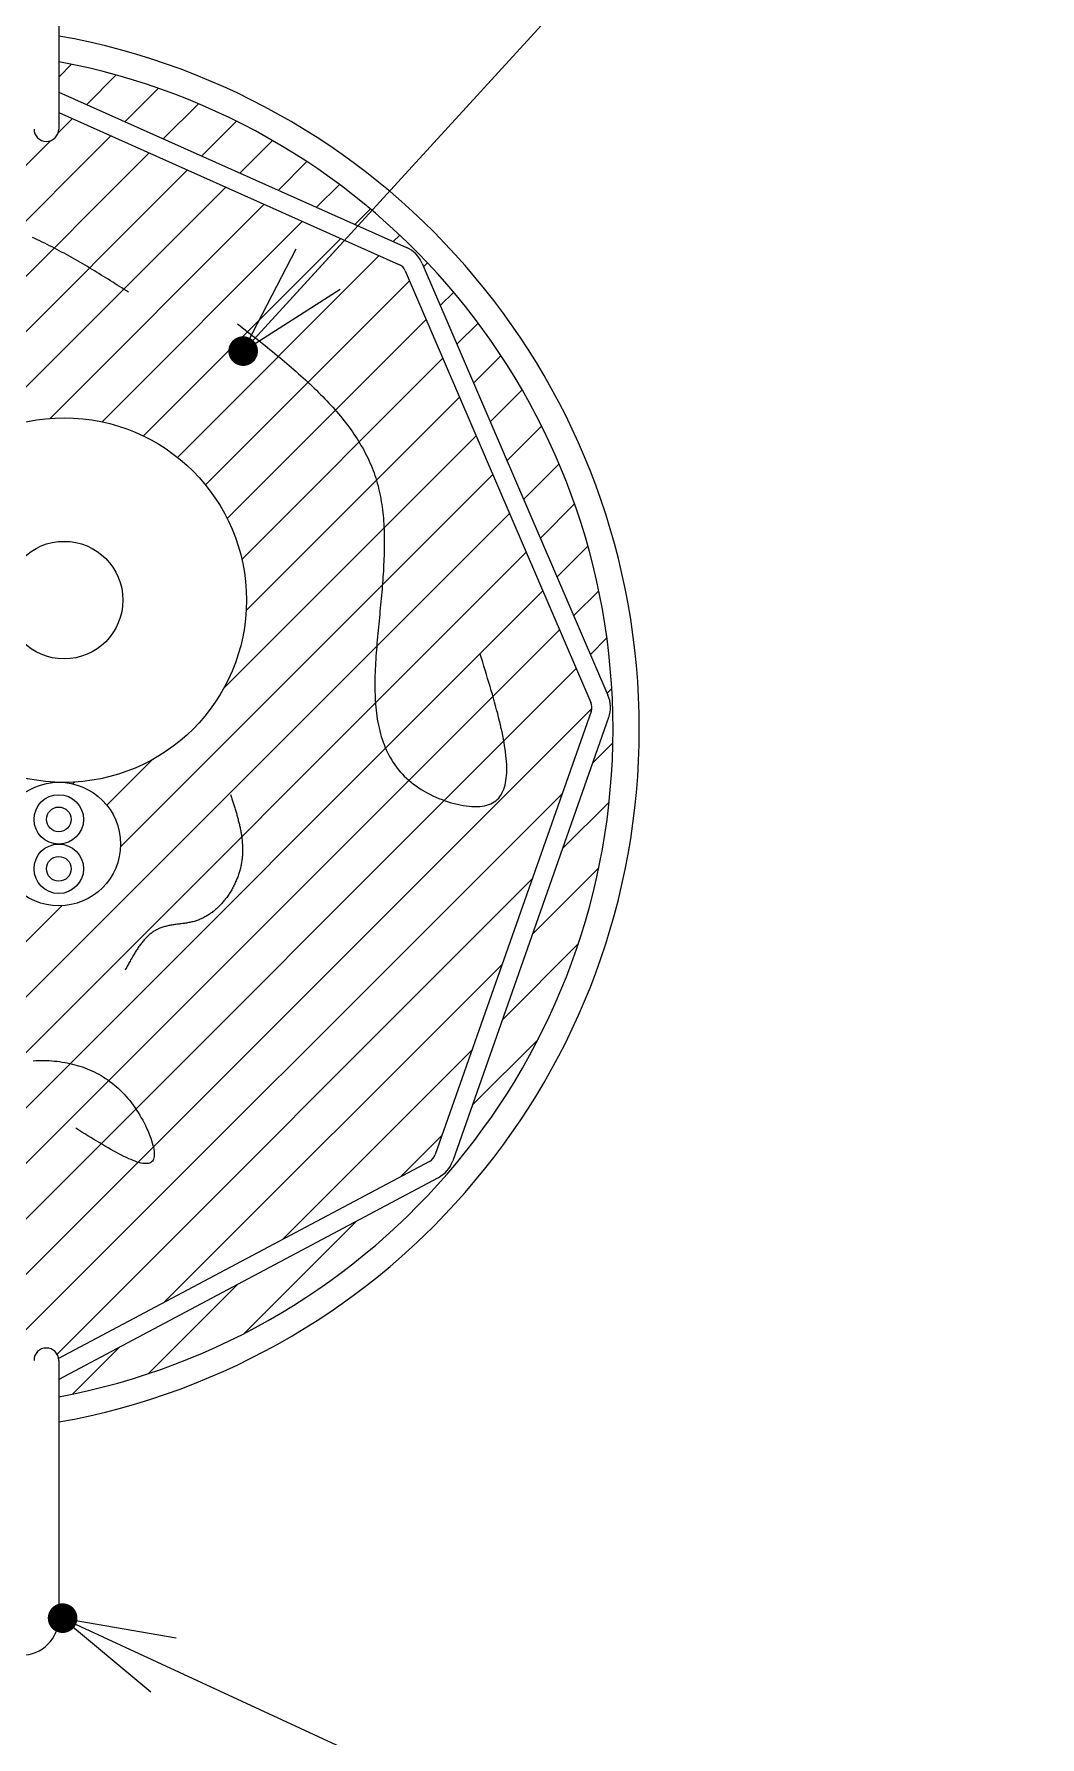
# Model space of a CAD drawing. Extents: x 443 to 1217, y -1921 to -677.
# Drawn here: x 951.41 to 967.27, y -896.52 to -869.66 of the extents above; entities that cross this region are included whole.
import ezdxf

# ---------------------------------------------------------------- set-up
doc = ezdxf.new("R2010")
doc.units = 0
doc.header["$MEASUREMENT"] = 0
doc.layers.get('0').update_dxf_attribs({"linetype": 'CONTINUOUS'})
doc.layers.add('3', color=8, linetype='CONTINUOUS')
doc.layers.add('5', color=7, linetype='CONTINUOUS')

# ---------------------------------------------------------------- blocks, each defined once
blk = doc.blocks.new('OPEN330A')
at = {"color": 0}
for q in [(30, 8.0385), (30, -8.0385), (40, 0)]:
    blk.add_line((0, 0), q, dxfattribs=at)
blk = doc.blocks.new('NEGDOTSMALL')
at = {"color": 0, "const_width": 4}
blk.add_lwpolyline([(-2, 0, 1), (2, 0, 1), (-2, 0)], format="xyb", dxfattribs=at)

msp = doc.modelspace()

# ---------------------------------------------------------------- linework, layer by layer
at = {"color": 7, "linetype": 'Continuous'}
for p, q in [((954.707, -874.662), (970.478, -857.425)), ((951.86, -894.648), (966.142, -901.257))]:
    msp.add_line(p, q, dxfattribs=at)
at = {"color": 8, "linetype": 'Continuous'}
for p, q in [((951.799, -870.339), (952.002, -870.136)), ((952.24, -870.773), (952.705, -870.307)), ((952.844, -871.043), (953.371, -870.516)), ((953.448, -871.313), (954.002, -870.76)), ((951.787, -871.225), (952.018, -870.994)), ((954.053, -871.584), (954.601, -871.036)), ((940.351, -882.662), (951.67, -871.343)), ((940.524, -883.363), (952.623, -871.264)), ((954.657, -871.854), (955.17, -871.341)), ((940.697, -884.065), (953.227, -871.535)), ((945.467, -880.17), (953.832, -871.805)), ((955.262, -872.124), (955.712, -871.674)), ((950.357, -876.154), (954.436, -872.075)), ((955.866, -872.394), (956.226, -872.034)), ((951.662, -875.724), (955.04, -872.345)), ((956.47, -872.665), (956.714, -872.42)), ((952.482, -875.778), (955.645, -872.615)), ((953.134, -876.001), (956.249, -872.886)), ((957.075, -872.935), (957.177, -872.832)), ((953.671, -876.338), (956.854, -873.156)), ((957.553, -873.331), (957.615, -873.269)), ((954.112, -876.773), (957.331, -873.553)), ((957.816, -873.942), (958.027, -873.732)), ((954.455, -877.304), (957.594, -874.165)), ((958.079, -874.554), (958.414, -874.22)), ((954.686, -877.947), (957.857, -874.776)), ((958.342, -875.166), (958.774, -874.734)), ((958.605, -875.777), (959.108, -875.275)), ((954.754, -878.754), (958.12, -875.388)), ((958.868, -876.389), (959.414, -875.844)), ((954.398, -879.985), (958.383, -876)), ((959.131, -877), (959.69, -876.442)), ((952.773, -882.484), (958.646, -876.611)), ((946.39, -889.742), (958.909, -877.223)), ((959.394, -877.612), (959.934, -877.073)), ((959.657, -878.224), (960.144, -877.738)), ((947.594, -889.413), (959.172, -877.835)), ((948.347, -889.534), (959.435, -878.446)), ((959.92, -878.835), (960.315, -878.441)), ((948.737, -890.019), (959.698, -879.058)), ((960.183, -879.447), (960.443, -879.187)), ((949.163, -890.468), (959.961, -879.669)), ((960.446, -880.059), (960.521, -879.984)), ((949.856, -890.649), (960.206, -880.299)), ((960.218, -881.161), (960.538, -880.841)), ((952.557, -881.826), (953.278, -881.104)), ((952.019, -881.489), (952.048, -881.46)), ((950.549, -890.831), (959.741, -881.639)), ((959.744, -882.51), (960.479, -881.775)), ((959.269, -883.859), (960.315, -882.814)), ((951.772, -890.482), (959.266, -882.988)), ((950.393, -884.865), (951.846, -883.411)), ((958.795, -885.209), (959.992, -884.012)), ((953.463, -889.665), (958.792, -884.337)), ((958.32, -886.558), (959.357, -885.521)), ((955.329, -888.674), (958.317, -885.686)), ((957.195, -887.683), (957.842, -887.036)), ((954.721, -890.157), (956.489, -888.389)), ((953.212, -890.791), (954.624, -889.38)), ((952.014, -891.114), (952.758, -890.371))]:
    msp.add_line(p, q, dxfattribs=at)
at = {"layer": '3', "color": 3, "linetype": 'Continuous'}
for p, q in [((951.799, -866.598), (951.799, -871.16)), ((951.799, -870.576), (957.283, -873.028)), ((951.799, -870.896), (957.164, -873.294)), ((957.263, -873.395), (960.191, -880.204)), ((957.532, -873.28), (960.459, -880.088)), ((960.196, -880.345), (957.736, -887.337)), ((960.471, -880.442), (958.012, -887.434)), ((957.644, -887.444), (951.796, -890.551)), ((957.781, -887.702), (951.799, -890.881)), ((951.799, -890.582), (951.799, -894.648))]:
    msp.add_line(p, q, dxfattribs=at)
at = {"layer": '3', "color": 3}
for p, q in [((951.423, -872.888), (951.384, -872.871)), ((951.462, -872.907), (951.423, -872.888)), ((951.5, -872.924), (951.462, -872.907)), ((951.539, -872.943), (951.5, -872.924)), ((951.578, -872.962), (951.539, -872.943)), ((951.617, -872.981), (951.578, -872.962)), ((951.655, -873), (951.617, -872.981)), ((951.693, -873.019), (951.655, -873)), ((951.731, -873.039), (951.693, -873.019)), ((951.769, -873.059), (951.731, -873.039)), ((951.806, -873.078), (951.769, -873.059)), ((951.845, -873.099), (951.806, -873.078)), ((951.882, -873.118), (951.845, -873.099)), ((951.92, -873.139), (951.882, -873.118)), ((951.957, -873.16), (951.92, -873.139)), ((951.994, -873.181), (951.957, -873.16)), ((952.031, -873.201), (951.994, -873.181)), ((952.068, -873.222), (952.031, -873.201)), ((952.105, -873.244), (952.068, -873.222)), ((952.141, -873.264), (952.105, -873.244)), ((952.178, -873.286), (952.141, -873.264)), ((952.215, -873.308), (952.178, -873.286)), ((952.251, -873.33), (952.215, -873.308)), ((952.288, -873.352), (952.251, -873.33)), ((952.324, -873.373), (952.288, -873.352)), ((952.361, -873.395), (952.324, -873.373)), ((952.397, -873.417), (952.361, -873.395)), ((952.433, -873.44), (952.397, -873.417)), ((952.469, -873.462), (952.433, -873.44)), ((952.505, -873.485), (952.469, -873.462)), ((952.541, -873.506), (952.505, -873.485)), ((952.578, -873.529), (952.541, -873.506)), ((952.614, -873.552), (952.578, -873.529)), ((952.65, -873.574), (952.614, -873.552)), ((952.686, -873.597), (952.65, -873.574)), ((952.721, -873.62), (952.686, -873.597)), ((952.757, -873.643), (952.721, -873.62)), ((952.793, -873.666), (952.757, -873.643)), ((952.829, -873.688), (952.793, -873.666)), ((952.865, -873.711), (952.829, -873.688)), ((952.901, -873.733), (952.865, -873.711)), ((954.619, -874.232), (954.659, -874.264)), ((954.659, -874.264), (954.699, -874.294)), ((954.699, -874.294), (954.738, -874.326)), ((954.738, -874.326), (954.777, -874.356)), ((954.777, -874.356), (954.818, -874.388)), ((954.818, -874.388), (954.857, -874.419)), ((954.857, -874.419), (954.896, -874.45)), ((954.896, -874.45), (954.935, -874.481)), ((954.935, -874.481), (954.975, -874.512)), ((954.975, -874.512), (955.014, -874.544)), ((955.014, -874.544), (955.052, -874.574)), ((955.052, -874.574), (955.091, -874.606)), ((955.091, -874.606), (955.13, -874.638)), ((955.13, -874.638), (955.169, -874.669)), ((955.169, -874.669), (955.207, -874.701)), ((955.207, -874.701), (955.246, -874.731)), ((955.246, -874.731), (955.284, -874.763)), ((955.284, -874.763), (955.321, -874.795)), ((955.321, -874.795), (955.359, -874.827)), ((955.359, -874.827), (955.397, -874.859)), ((955.397, -874.859), (955.435, -874.89)), ((955.435, -874.89), (955.472, -874.922)), ((955.472, -874.922), (955.509, -874.955)), ((955.509, -874.955), (955.545, -874.986)), ((955.545, -874.986), (955.582, -875.019)), ((955.582, -875.019), (955.618, -875.051)), ((955.618, -875.051), (955.654, -875.083)), ((955.654, -875.083), (955.688, -875.116)), ((955.688, -875.116), (955.724, -875.149)), ((955.724, -875.149), (955.759, -875.181)), ((955.759, -875.181), (955.794, -875.214)), ((955.794, -875.214), (955.828, -875.247)), ((955.828, -875.247), (955.862, -875.28)), ((955.862, -875.28), (955.896, -875.313)), ((955.896, -875.313), (955.929, -875.346)), ((955.929, -875.346), (955.962, -875.38)), ((955.962, -875.38), (955.995, -875.414)), ((955.995, -875.414), (956.026, -875.447)), ((956.026, -875.447), (956.058, -875.481)), ((956.058, -875.481), (956.089, -875.515)), ((956.089, -875.515), (956.12, -875.549)), ((956.12, -875.549), (956.151, -875.584)), ((956.151, -875.584), (956.181, -875.617)), ((956.181, -875.617), (956.21, -875.652)), ((956.21, -875.652), (956.24, -875.687)), ((956.24, -875.687), (956.268, -875.722)), ((956.268, -875.722), (956.297, -875.758)), ((956.297, -875.758), (956.324, -875.793)), ((956.324, -875.793), (956.351, -875.828)), ((956.351, -875.828), (956.377, -875.864)), ((956.377, -875.864), (956.403, -875.9)), ((956.403, -875.9), (956.43, -875.936)), ((956.43, -875.936), (956.455, -875.973)), ((956.455, -875.973), (956.479, -876.009)), ((956.479, -876.009), (956.503, -876.046)), ((956.503, -876.046), (956.525, -876.082)), ((956.525, -876.082), (956.548, -876.119)), ((956.548, -876.119), (956.57, -876.157)), ((956.57, -876.157), (956.592, -876.194)), ((956.592, -876.194), (956.613, -876.232)), ((956.613, -876.232), (956.633, -876.27)), ((956.633, -876.27), (956.653, -876.308)), ((956.653, -876.308), (956.671, -876.347)), ((956.671, -876.347), (956.69, -876.385)), ((956.69, -876.385), (956.707, -876.424)), ((956.707, -876.424), (956.724, -876.463)), ((956.724, -876.463), (956.74, -876.502)), ((956.74, -876.502), (956.755, -876.543)), ((956.755, -876.543), (956.771, -876.582)), ((956.771, -876.582), (956.785, -876.622)), ((956.785, -876.622), (956.798, -876.663)), ((956.798, -876.663), (956.81, -876.704)), ((956.81, -876.704), (956.822, -876.744)), ((956.822, -876.744), (956.834, -876.786)), ((956.834, -876.786), (956.844, -876.827)), ((956.844, -876.827), (956.853, -876.869)), ((956.853, -876.869), (956.863, -876.911)), ((956.863, -876.911), (956.871, -876.954)), ((956.871, -876.954), (956.88, -876.996)), ((956.88, -876.996), (956.886, -877.039)), ((956.886, -877.039), (956.893, -877.081)), ((956.893, -877.081), (956.899, -877.125)), ((956.899, -877.125), (956.905, -877.168)), ((956.905, -877.168), (956.91, -877.212)), ((956.91, -877.212), (956.914, -877.255)), ((956.914, -877.255), (956.919, -877.299)), ((956.919, -877.299), (956.922, -877.344)), ((956.922, -877.344), (956.924, -877.388)), ((956.924, -877.388), (956.928, -877.433)), ((956.928, -877.433), (956.93, -877.478)), ((956.93, -877.478), (956.931, -877.524)), ((956.931, -877.524), (956.932, -877.568)), ((956.932, -877.798), (956.931, -877.845)), ((956.932, -877.568), (956.933, -877.614)), ((956.933, -877.752), (956.932, -877.798)), ((956.933, -877.614), (956.933, -877.66)), ((956.933, -877.66), (956.933, -877.706)), ((956.933, -877.706), (956.933, -877.752)), ((956.923, -878.034), (956.921, -878.082)), ((956.926, -877.986), (956.923, -878.034)), ((956.928, -877.939), (956.926, -877.986)), ((956.93, -877.892), (956.928, -877.939)), ((956.931, -877.845), (956.93, -877.892)), ((956.905, -878.321), (956.9, -878.37)), ((956.908, -878.273), (956.905, -878.321)), ((956.912, -878.224), (956.908, -878.273)), ((956.916, -878.176), (956.912, -878.224)), ((956.918, -878.128), (956.916, -878.176)), ((956.921, -878.082), (956.918, -878.128)), ((956.884, -878.566), (956.88, -878.616)), ((956.888, -878.516), (956.884, -878.566)), ((956.893, -878.467), (956.888, -878.516)), ((956.897, -878.419), (956.893, -878.467)), ((956.9, -878.37), (956.897, -878.419)), ((956.856, -878.865), (956.85, -878.915)), ((956.86, -878.815), (956.856, -878.865)), ((956.865, -878.765), (956.86, -878.815)), ((956.87, -878.715), (956.865, -878.765)), ((956.875, -878.665), (956.87, -878.715)), ((956.88, -878.616), (956.875, -878.665)), ((956.832, -879.118), (956.826, -879.168)), ((956.836, -879.067), (956.832, -879.118)), ((956.84, -879.017), (956.836, -879.067)), ((956.846, -878.965), (956.84, -879.017)), ((956.85, -878.915), (956.846, -878.965)), ((956.809, -879.373), (956.806, -879.424)), ((956.813, -879.322), (956.809, -879.373)), ((956.817, -879.271), (956.813, -879.322)), ((956.822, -879.219), (956.817, -879.271)), ((956.826, -879.168), (956.822, -879.219)), ((956.789, -879.679), (956.788, -879.73)), ((956.792, -879.629), (956.789, -879.679)), ((956.795, -879.578), (956.792, -879.629)), ((956.798, -879.527), (956.795, -879.578)), ((956.801, -879.475), (956.798, -879.527)), ((956.806, -879.424), (956.801, -879.475)), ((958.465, -879.505), (958.446, -879.441)), ((958.485, -879.569), (958.465, -879.505)), ((958.505, -879.633), (958.485, -879.569)), ((958.524, -879.697), (958.505, -879.633)), ((956.785, -879.832), (956.784, -879.882)), ((956.784, -879.882), (956.784, -879.932)), ((956.784, -879.932), (956.784, -879.982)), ((956.786, -879.782), (956.785, -879.832)), ((956.788, -879.73), (956.786, -879.782)), ((958.544, -879.761), (958.524, -879.697)), ((958.563, -879.824), (958.544, -879.761)), ((958.582, -879.887), (958.563, -879.824)), ((958.6, -879.951), (958.582, -879.887)), ((958.619, -880.014), (958.6, -879.951)), ((956.784, -879.982), (956.785, -880.032)), ((956.785, -880.032), (956.787, -880.082)), ((956.787, -880.082), (956.789, -880.131)), ((956.789, -880.131), (956.791, -880.181)), ((956.791, -880.181), (956.795, -880.23)), ((958.638, -880.076), (958.619, -880.014)), ((958.655, -880.138), (958.638, -880.076)), ((958.672, -880.199), (958.655, -880.138)), ((958.689, -880.26), (958.672, -880.199)), ((956.795, -880.23), (956.799, -880.278)), ((956.799, -880.278), (956.804, -880.325)), ((956.804, -880.325), (956.81, -880.373)), ((956.81, -880.373), (956.816, -880.421)), ((956.816, -880.421), (956.823, -880.468)), ((956.823, -880.468), (956.832, -880.514)), ((958.705, -880.321), (958.689, -880.26)), ((958.721, -880.381), (958.705, -880.321)), ((958.736, -880.44), (958.721, -880.381)), ((958.751, -880.499), (958.736, -880.44)), ((956.832, -880.514), (956.84, -880.561)), ((956.84, -880.561), (956.85, -880.607)), ((956.85, -880.607), (956.861, -880.651)), ((956.861, -880.651), (956.873, -880.697)), ((956.873, -880.697), (956.885, -880.741)), ((956.885, -880.741), (956.899, -880.784)), ((958.764, -880.556), (958.751, -880.499)), ((958.777, -880.614), (958.764, -880.556)), ((958.79, -880.67), (958.777, -880.614)), ((958.801, -880.725), (958.79, -880.67)), ((958.812, -880.781), (958.801, -880.725)), ((956.899, -880.784), (956.914, -880.828)), ((956.914, -880.828), (956.93, -880.87)), ((956.93, -880.87), (956.947, -880.913)), ((956.947, -880.913), (956.965, -880.954)), ((956.965, -880.954), (956.984, -880.995)), ((956.984, -880.995), (957.005, -881.035)), ((958.822, -880.834), (958.812, -880.781)), ((958.83, -880.888), (958.822, -880.834)), ((958.839, -880.939), (958.83, -880.888)), ((958.846, -880.99), (958.839, -880.939)), ((958.851, -881.04), (958.846, -880.99)), ((957.005, -881.035), (957.027, -881.075)), ((957.027, -881.075), (957.05, -881.113)), ((957.05, -881.113), (957.074, -881.152)), ((957.074, -881.152), (957.1, -881.19)), ((957.1, -881.19), (957.126, -881.226)), ((957.126, -881.226), (957.154, -881.262)), ((957.154, -881.262), (957.184, -881.298)), ((958.857, -881.089), (958.851, -881.04)), ((958.86, -881.137), (958.857, -881.089)), ((958.863, -881.183), (958.86, -881.137)), ((958.864, -881.229), (958.863, -881.183)), ((958.863, -881.315), (958.864, -881.273)), ((958.864, -881.273), (958.864, -881.229)), ((957.184, -881.298), (957.215, -881.331)), ((957.215, -881.331), (957.248, -881.365)), ((957.248, -881.365), (957.282, -881.398)), ((957.282, -881.398), (957.318, -881.431)), ((957.318, -881.431), (957.355, -881.461)), ((957.355, -881.461), (957.393, -881.492)), ((957.393, -881.492), (957.433, -881.521)), ((957.433, -881.521), (957.475, -881.549)), ((957.475, -881.549), (957.517, -881.577)), ((958.816, -881.574), (958.827, -881.542)), ((958.827, -881.542), (958.837, -881.508)), ((958.837, -881.508), (958.846, -881.472)), ((958.846, -881.472), (958.852, -881.435)), ((958.852, -881.435), (958.857, -881.397)), ((958.857, -881.397), (958.861, -881.356)), ((958.861, -881.356), (958.863, -881.315)), ((954.508, -881.657), (954.514, -881.674)), ((954.514, -881.674), (954.519, -881.69)), ((954.519, -881.69), (954.525, -881.706)), ((954.525, -881.706), (954.53, -881.722)), ((954.53, -881.722), (954.535, -881.738)), ((954.535, -881.738), (954.541, -881.754)), ((954.541, -881.754), (954.545, -881.771)), ((954.545, -881.771), (954.551, -881.787)), ((954.551, -881.787), (954.556, -881.803)), ((954.556, -881.803), (954.562, -881.82)), ((954.562, -881.82), (954.566, -881.836)), ((957.517, -881.577), (957.562, -881.603)), ((957.562, -881.603), (957.607, -881.628)), ((957.607, -881.628), (957.653, -881.652)), ((957.653, -881.652), (957.7, -881.675)), ((957.7, -881.675), (957.747, -881.696)), ((957.747, -881.696), (957.795, -881.717)), ((957.795, -881.717), (957.843, -881.737)), ((957.843, -881.737), (957.892, -881.754)), ((957.892, -881.754), (957.94, -881.771)), ((957.94, -881.771), (957.989, -881.785)), ((957.989, -881.785), (958.037, -881.799)), ((958.037, -881.799), (958.085, -881.811)), ((958.085, -881.811), (958.132, -881.821)), ((958.132, -881.821), (958.179, -881.829)), ((958.179, -881.829), (958.224, -881.836)), ((958.513, -881.834), (958.548, -881.825)), ((958.548, -881.825), (958.581, -881.815)), ((958.581, -881.815), (958.611, -881.803)), ((958.611, -881.803), (958.641, -881.789)), ((958.641, -881.789), (958.667, -881.773)), ((958.667, -881.773), (958.692, -881.754)), ((958.692, -881.754), (958.715, -881.734)), ((958.715, -881.734), (958.737, -881.712)), ((958.737, -881.712), (958.755, -881.688)), ((958.755, -881.688), (958.774, -881.662)), ((958.774, -881.662), (958.789, -881.634)), ((958.789, -881.634), (958.804, -881.605)), ((958.804, -881.605), (958.816, -881.574)), ((954.566, -881.836), (954.571, -881.852)), ((954.571, -881.852), (954.577, -881.869)), ((954.577, -881.869), (954.581, -881.885)), ((954.581, -881.885), (954.587, -881.901)), ((954.587, -881.901), (954.591, -881.918)), ((954.591, -881.918), (954.595, -881.934)), ((954.595, -881.934), (954.601, -881.95)), ((954.601, -881.95), (954.605, -881.966)), ((954.605, -881.966), (954.61, -881.982)), ((954.61, -881.982), (954.615, -881.998)), ((954.615, -881.998), (954.619, -882.015)), ((954.619, -882.015), (954.624, -882.031)), ((954.624, -882.031), (954.628, -882.047)), ((954.628, -882.047), (954.631, -882.064)), ((954.631, -882.064), (954.636, -882.08)), ((954.636, -882.08), (954.64, -882.096)), ((954.64, -882.096), (954.643, -882.113)), ((958.224, -881.836), (958.27, -881.841)), ((958.27, -881.841), (958.314, -881.845)), ((958.314, -881.845), (958.356, -881.847)), ((958.356, -881.847), (958.398, -881.846)), ((958.398, -881.846), (958.438, -881.844)), ((958.438, -881.844), (958.476, -881.84)), ((958.476, -881.84), (958.513, -881.834)), ((954.643, -882.113), (954.648, -882.129)), ((954.648, -882.129), (954.651, -882.145)), ((954.651, -882.145), (954.655, -882.162)), ((954.655, -882.162), (954.659, -882.178)), ((954.659, -882.178), (954.662, -882.195)), ((954.662, -882.195), (954.665, -882.211)), ((954.665, -882.211), (954.668, -882.227)), ((954.668, -882.227), (954.671, -882.244)), ((954.671, -882.244), (954.674, -882.26)), ((954.674, -882.26), (954.676, -882.276)), ((954.676, -882.276), (954.679, -882.293)), ((954.679, -882.293), (954.681, -882.309)), ((954.681, -882.309), (954.684, -882.325)), ((954.684, -882.325), (954.686, -882.342)), ((954.686, -882.342), (954.688, -882.358)), ((954.688, -882.358), (954.689, -882.374)), ((954.689, -882.374), (954.691, -882.391)), ((954.691, -882.391), (954.692, -882.408)), ((954.692, -882.638), (954.691, -882.656)), ((954.692, -882.408), (954.693, -882.424)), ((954.695, -882.622), (954.692, -882.638)), ((954.693, -882.424), (954.695, -882.441)), ((954.695, -882.441), (954.696, -882.457)), ((954.696, -882.605), (954.695, -882.622)), ((954.696, -882.457), (954.697, -882.474)), ((954.697, -882.573), (954.696, -882.589)), ((954.696, -882.589), (954.696, -882.605)), ((954.697, -882.474), (954.697, -882.49)), ((954.697, -882.49), (954.697, -882.506)), ((954.697, -882.506), (954.698, -882.523)), ((954.698, -882.539), (954.697, -882.556)), ((954.697, -882.556), (954.697, -882.573)), ((954.698, -882.523), (954.698, -882.539)), ((954.639, -882.904), (954.633, -882.92)), ((954.644, -882.888), (954.639, -882.904)), ((954.649, -882.871), (954.644, -882.888)), ((954.654, -882.854), (954.649, -882.871)), ((954.659, -882.838), (954.654, -882.854)), ((954.663, -882.821), (954.659, -882.838)), ((954.666, -882.805), (954.663, -882.821)), ((954.671, -882.787), (954.666, -882.805)), ((954.674, -882.771), (954.671, -882.787)), ((954.677, -882.755), (954.674, -882.771)), ((954.68, -882.738), (954.677, -882.755)), ((954.683, -882.721), (954.68, -882.738)), ((954.685, -882.705), (954.683, -882.721)), ((954.687, -882.688), (954.685, -882.705)), ((954.689, -882.672), (954.687, -882.688)), ((954.691, -882.656), (954.689, -882.672)), ((954.517, -883.175), (954.507, -883.191)), ((954.526, -883.16), (954.517, -883.175)), ((954.534, -883.145), (954.526, -883.16)), ((954.543, -883.13), (954.534, -883.145)), ((954.551, -883.114), (954.543, -883.13)), ((954.559, -883.098), (954.551, -883.114)), ((954.567, -883.083), (954.559, -883.098)), ((954.575, -883.066), (954.567, -883.083)), ((954.582, -883.051), (954.575, -883.066)), ((954.589, -883.035), (954.582, -883.051)), ((954.596, -883.018), (954.589, -883.035)), ((954.603, -883.002), (954.596, -883.018)), ((954.61, -882.986), (954.603, -883.002)), ((954.616, -882.969), (954.61, -882.986)), ((954.623, -882.953), (954.616, -882.969)), ((954.628, -882.937), (954.623, -882.953)), ((954.633, -882.92), (954.628, -882.937)), ((954.31, -883.437), (954.297, -883.449)), ((954.322, -883.425), (954.31, -883.437)), ((954.335, -883.413), (954.322, -883.425)), ((954.347, -883.4), (954.335, -883.413)), ((954.359, -883.388), (954.347, -883.4)), ((954.371, -883.375), (954.359, -883.388)), ((954.382, -883.362), (954.371, -883.375)), ((954.394, -883.349), (954.382, -883.362)), ((954.405, -883.334), (954.394, -883.349)), ((954.416, -883.321), (954.405, -883.334)), ((954.426, -883.307), (954.416, -883.321)), ((954.437, -883.293), (954.426, -883.307)), ((954.448, -883.279), (954.437, -883.293)), ((954.458, -883.265), (954.448, -883.279)), ((954.469, -883.251), (954.458, -883.265)), ((954.479, -883.235), (954.469, -883.251)), ((954.489, -883.221), (954.479, -883.235)), ((954.498, -883.206), (954.489, -883.221)), ((954.507, -883.191), (954.498, -883.206)), ((953.614, -883.712), (953.598, -883.714)), ((953.631, -883.708), (953.614, -883.712)), ((953.647, -883.706), (953.631, -883.708)), ((953.665, -883.704), (953.647, -883.706)), ((953.681, -883.702), (953.665, -883.704)), ((953.697, -883.7), (953.681, -883.702)), ((953.715, -883.697), (953.697, -883.7)), ((953.731, -883.695), (953.715, -883.697)), ((953.749, -883.693), (953.731, -883.695)), ((953.765, -883.691), (953.749, -883.693)), ((953.782, -883.689), (953.765, -883.691)), ((953.799, -883.685), (953.782, -883.689)), ((953.816, -883.683), (953.799, -883.685)), ((953.832, -883.68), (953.816, -883.683)), ((953.849, -883.677), (953.832, -883.68)), ((953.866, -883.673), (953.849, -883.677)), ((953.883, -883.67), (953.866, -883.673)), ((953.899, -883.667), (953.883, -883.67)), ((953.915, -883.662), (953.899, -883.667)), ((953.932, -883.658), (953.915, -883.662)), ((953.948, -883.654), (953.932, -883.658)), ((953.964, -883.648), (953.948, -883.654)), ((953.98, -883.643), (953.964, -883.648)), ((953.996, -883.637), (953.98, -883.643)), ((954.011, -883.632), (953.996, -883.637)), ((954.028, -883.625), (954.011, -883.632)), ((954.043, -883.619), (954.028, -883.625)), ((954.058, -883.611), (954.043, -883.619)), ((954.073, -883.605), (954.058, -883.611)), ((954.089, -883.597), (954.073, -883.605)), ((954.103, -883.588), (954.089, -883.597)), ((954.118, -883.581), (954.103, -883.588)), ((954.133, -883.572), (954.118, -883.581)), ((954.147, -883.563), (954.133, -883.572)), ((954.162, -883.555), (954.147, -883.563)), ((954.176, -883.545), (954.162, -883.555)), ((954.19, -883.535), (954.176, -883.545)), ((954.204, -883.525), (954.19, -883.535)), ((954.218, -883.515), (954.204, -883.525)), ((954.231, -883.504), (954.218, -883.515)), ((954.244, -883.494), (954.231, -883.504)), ((954.259, -883.483), (954.244, -883.494)), ((954.272, -883.472), (954.259, -883.483)), ((954.285, -883.461), (954.272, -883.472)), ((954.297, -883.449), (954.285, -883.461)), ((953.125, -883.976), (953.114, -883.988)), ((953.136, -883.963), (953.125, -883.976)), ((953.147, -883.951), (953.136, -883.963)), ((953.158, -883.938), (953.147, -883.951)), ((953.169, -883.927), (953.158, -883.938)), ((953.18, -883.915), (953.169, -883.927)), ((953.191, -883.903), (953.18, -883.915)), ((953.203, -883.892), (953.191, -883.903)), ((953.215, -883.882), (953.203, -883.892)), ((953.227, -883.872), (953.215, -883.882)), ((953.237, -883.861), (953.227, -883.872)), ((953.25, -883.851), (953.237, -883.861)), ((953.262, -883.841), (953.25, -883.851)), ((953.274, -883.833), (953.262, -883.841)), ((953.288, -883.823), (953.274, -883.833)), ((953.301, -883.814), (953.288, -883.823)), ((953.314, -883.806), (953.301, -883.814)), ((953.327, -883.799), (953.314, -883.806)), ((953.34, -883.791), (953.327, -883.799)), ((953.354, -883.783), (953.34, -883.791)), ((953.367, -883.777), (953.354, -883.783)), ((953.381, -883.77), (953.367, -883.777)), ((953.395, -883.764), (953.381, -883.77)), ((953.411, -883.758), (953.395, -883.764)), ((953.425, -883.753), (953.411, -883.758)), ((953.44, -883.748), (953.425, -883.753)), ((953.455, -883.743), (953.44, -883.748)), ((953.471, -883.739), (953.455, -883.743)), ((953.486, -883.736), (953.471, -883.739)), ((953.501, -883.731), (953.486, -883.736)), ((953.518, -883.728), (953.501, -883.731)), ((953.533, -883.725), (953.518, -883.728)), ((953.549, -883.721), (953.533, -883.725)), ((953.565, -883.719), (953.549, -883.721)), ((953.582, -883.716), (953.565, -883.719)), ((953.598, -883.714), (953.582, -883.716)), ((952.951, -884.236), (952.942, -884.251)), ((952.96, -884.219), (952.951, -884.236)), ((952.969, -884.204), (952.96, -884.219)), ((952.978, -884.189), (952.969, -884.204)), ((952.987, -884.174), (952.978, -884.189)), ((952.997, -884.158), (952.987, -884.174)), ((953.006, -884.143), (952.997, -884.158)), ((953.015, -884.129), (953.006, -884.143)), ((953.025, -884.114), (953.015, -884.129)), ((953.035, -884.1), (953.025, -884.114)), ((953.045, -884.084), (953.035, -884.1)), ((953.054, -884.07), (953.045, -884.084)), ((953.064, -884.056), (953.054, -884.07)), ((953.074, -884.043), (953.064, -884.056)), ((953.084, -884.029), (953.074, -884.043)), ((953.094, -884.016), (953.084, -884.029)), ((953.104, -884.001), (953.094, -884.016)), ((953.114, -883.988), (953.104, -884.001)), ((952.854, -884.411), (952.845, -884.428)), ((952.863, -884.395), (952.854, -884.411)), ((952.871, -884.379), (952.863, -884.395)), ((952.88, -884.362), (952.871, -884.379)), ((952.889, -884.347), (952.88, -884.362)), ((952.897, -884.331), (952.889, -884.347)), ((952.906, -884.314), (952.897, -884.331)), ((952.915, -884.299), (952.906, -884.314)), ((952.924, -884.283), (952.915, -884.299)), ((952.933, -884.266), (952.924, -884.283)), ((952.942, -884.251), (952.933, -884.266)), ((951.395, -885.855), (951.437, -885.853)), ((951.437, -885.853), (951.478, -885.852)), ((951.478, -885.852), (951.521, -885.852)), ((951.521, -885.852), (951.563, -885.852)), ((951.563, -885.852), (951.605, -885.853)), ((951.605, -885.853), (951.646, -885.854)), ((951.646, -885.854), (951.688, -885.857)), ((951.688, -885.857), (951.729, -885.861)), ((951.729, -885.861), (951.771, -885.865)), ((951.771, -885.865), (951.812, -885.869)), ((951.812, -885.869), (951.852, -885.876)), ((951.852, -885.876), (951.893, -885.882)), ((951.893, -885.882), (951.933, -885.89)), ((951.933, -885.89), (951.973, -885.899)), ((951.973, -885.899), (952.014, -885.908)), ((952.014, -885.908), (952.053, -885.918)), ((952.053, -885.918), (952.092, -885.929)), ((952.092, -885.929), (952.131, -885.941)), ((952.131, -885.941), (952.169, -885.954)), ((952.169, -885.954), (952.208, -885.967)), ((952.208, -885.967), (952.246, -885.983)), ((952.246, -885.983), (952.284, -885.998)), ((952.284, -885.998), (952.321, -886.014)), ((952.321, -886.014), (952.358, -886.033)), ((952.358, -886.033), (952.395, -886.051)), ((952.395, -886.051), (952.431, -886.07)), ((952.431, -886.07), (952.467, -886.091)), ((952.467, -886.091), (952.502, -886.112)), ((952.502, -886.112), (952.537, -886.134)), ((952.537, -886.134), (952.572, -886.158)), ((952.572, -886.158), (952.605, -886.182)), ((952.605, -886.182), (952.639, -886.208)), ((952.639, -886.208), (952.672, -886.234)), ((952.672, -886.234), (952.704, -886.262)), ((952.704, -886.262), (952.736, -886.29)), ((952.736, -886.29), (952.768, -886.319)), ((952.768, -886.319), (952.799, -886.35)), ((952.799, -886.35), (952.83, -886.383)), ((952.83, -886.383), (952.859, -886.415)), ((952.859, -886.415), (952.889, -886.449)), ((952.889, -886.449), (952.918, -886.484)), ((952.918, -886.484), (952.946, -886.52)), ((952.946, -886.52), (952.974, -886.557)), ((952.974, -886.557), (953.001, -886.594)), ((953.001, -886.594), (953.027, -886.633)), ((953.027, -886.633), (953.052, -886.673)), ((952.117, -886.951), (952.069, -886.921)), ((953.052, -886.673), (953.077, -886.713)), ((953.077, -886.713), (953.1, -886.754)), ((953.1, -886.754), (953.123, -886.795)), ((953.123, -886.795), (953.145, -886.836)), ((953.145, -886.836), (953.165, -886.876)), ((953.165, -886.876), (953.185, -886.918)), ((953.185, -886.918), (953.204, -886.958)), ((952.164, -886.98), (952.117, -886.951)), ((952.212, -887.009), (952.164, -886.98)), ((952.259, -887.039), (952.212, -887.009)), ((952.306, -887.068), (952.259, -887.039)), ((952.352, -887.097), (952.306, -887.068)), ((952.399, -887.125), (952.352, -887.097)), ((952.445, -887.152), (952.399, -887.125)), ((952.491, -887.179), (952.445, -887.152)), ((952.536, -887.206), (952.491, -887.179)), ((953.204, -886.958), (953.22, -886.997)), ((953.22, -886.997), (953.236, -887.038)), ((953.236, -887.038), (953.25, -887.076)), ((953.25, -887.076), (953.262, -887.113)), ((953.262, -887.113), (953.274, -887.15)), ((953.274, -887.15), (953.283, -887.185)), ((953.283, -887.185), (953.292, -887.22)), ((952.579, -887.232), (952.536, -887.206)), ((952.623, -887.257), (952.579, -887.232)), ((952.666, -887.281), (952.623, -887.257)), ((952.708, -887.304), (952.666, -887.281)), ((952.749, -887.325), (952.708, -887.304)), ((952.789, -887.346), (952.749, -887.325)), ((952.828, -887.365), (952.789, -887.346)), ((952.866, -887.383), (952.828, -887.365)), ((952.903, -887.401), (952.866, -887.383)), ((952.939, -887.416), (952.903, -887.401)), ((952.973, -887.43), (952.939, -887.416)), ((953.006, -887.442), (952.973, -887.43)), ((953.038, -887.453), (953.006, -887.442)), ((953.068, -887.462), (953.038, -887.453)), ((953.097, -887.469), (953.068, -887.462)), ((953.124, -887.474), (953.097, -887.469)), ((953.233, -887.469), (953.216, -887.475)), ((953.249, -887.462), (953.233, -887.469)), ((953.264, -887.452), (953.249, -887.462)), ((953.277, -887.439), (953.264, -887.452)), ((953.286, -887.425), (953.277, -887.439)), ((953.294, -887.406), (953.286, -887.425)), ((953.292, -887.22), (953.297, -887.251)), ((953.3, -887.386), (953.294, -887.406)), ((953.297, -887.251), (953.302, -887.283)), ((953.303, -887.364), (953.3, -887.386)), ((953.302, -887.283), (953.304, -887.311)), ((953.305, -887.338), (953.303, -887.364)), ((953.304, -887.311), (953.305, -887.338)), ((953.149, -887.477), (953.124, -887.474)), ((953.173, -887.479), (953.149, -887.477)), ((953.195, -887.478), (953.173, -887.479)), ((953.216, -887.475), (953.195, -887.478))]:
    msp.add_line(p, q, dxfattribs=at)
at = {"layer": '3', "color": 3, "linetype": 'Continuous'}
for centre, radius, start, end in [((949.851, -880.623), 11.103, 280.1042, 79.8958), ((949.827, -880.627), 10.713, 280.6055, 79.3945), ((951.604, -871.16), 0.195, 180, 0), ((957.084, -873.472), 0.487, 23.2681, 65.9124), ((957.084, -873.472), 0.195, 23.2681, 65.9124), ((960.012, -880.281), 0.195, 340.6214, 23.2681), ((960.012, -880.281), 0.487, 340.6214, 23.2681), ((957.553, -887.272), 0.195, 297.9807, 340.6214), ((957.553, -887.272), 0.487, 297.9807, 340.6214), ((951.604, -890.582), 0.195, 0, 180), ((951.214, -894.648), 0.584, 270, 0)]:
    msp.add_arc(centre, radius, start, end, dxfattribs=at)
at = {"layer": '5', "color": 3, "linetype": 'Continuous'}
for centre, radius in [((951.884, -878.59), 2.875), ((951.884, -878.59), 0.927), ((951.8, -882.438), 0.974), ((951.8, -882.049), 0.39), ((951.8, -882.049), 0.195), ((951.8, -882.828), 0.39), ((951.8, -882.828), 0.195)]:
    msp.add_circle(centre, radius, dxfattribs=at)

# ---------------------------------------------------------------- block references
at = {"color": 7, "linetype": 'Continuous', "yscale": 0.05843603243154152, "zscale": 0.05843603243154152}
for name, p, xscale, rotation in [('OPEN330A', (954.707, -874.662), -0.05843603243154152, 227.5425431910625), ('NEGDOTSMALL', (954.707, -874.662), -0.0584360324315415, 287.5425431910625), ('NEGDOTSMALL', (951.86, -894.648), -0.05843603243154152, 215.1664920179496), ('OPEN330A', (951.86, -894.648), -0.05843603243154151, 155.1664920179496)]:
    msp.add_blockref(name, p, dxfattribs=dict(at, xscale=xscale, rotation=rotation))

doc.saveas('drawing.dxf')
